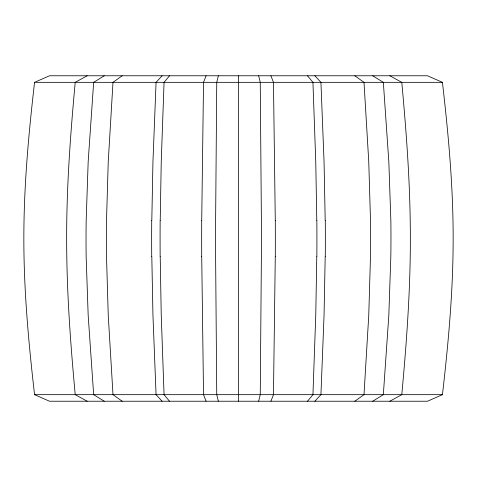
<?xml version="1.0" encoding="UTF-8"?>
<svg xmlns="http://www.w3.org/2000/svg" width="477" height="477" viewBox="0 0 477 477"><rect width="100%" height="100%" fill="white"/><g stroke="black" fill="none" stroke-linecap="round" stroke-linejoin="round"><path stroke-width="0.72" d="M201.723 220.392L203.53 82.33L206.094 75.771M275.277 256.608L273.47 394.67L270.906 401.229M160.218 220.392L161.244 161.703L164.058 82.33L169.514 75.771M316.782 256.608L315.756 315.297L312.942 394.67L307.486 401.229M151.811 220.392L152.95 161.703L156.068 82.33L162.108 75.771M325.189 256.608L324.05 315.297L320.932 394.67L314.892 401.229M34.559 82.33C29.294 128.188 24.923 174.212 24.029 220.392A931.498 929.923 90 0 0 24.023 256.608C24.923 302.788 29.294 348.812 34.559 394.67L49.501 401.229L427.499 401.229L442.441 394.67C447.706 348.812 452.077 302.788 452.971 256.608A931.498 929.923 -90 0 0 452.977 220.392C452.077 174.212 447.706 128.188 442.441 82.33L427.499 75.771L49.501 75.771L34.559 82.33L442.441 82.33M218.341 75.771L216.743 82.33L215.622 220.392A1015.432 117.897 -90 0 0 215.616 256.614L216.743 394.67L218.341 401.229M258.659 401.229L260.257 394.67L261.378 256.608A1015.432 117.897 90 0 0 261.384 220.386L260.257 82.33L258.659 75.771M122.19 75.771L112.995 82.33L108.243 161.703L106.514 220.392A974.606 626.456 -90 0 0 106.508 256.608L108.243 315.297L112.995 394.67L122.19 401.229M354.81 401.229L364.005 394.67L368.757 315.297L370.486 256.608A974.606 626.456 90 0 0 370.492 220.392L368.757 161.703L364.005 82.33L354.81 75.771M104.266 75.771L93.659 82.33L88.173 161.703L86.176 220.392A1053.651 845.214 -90 0 0 86.146 256.614L88.173 315.297L93.659 394.67L104.266 401.229M372.734 401.229L383.341 394.67L388.827 315.297L390.824 256.608A1053.651 845.214 90 0 0 390.854 220.386L388.827 161.703L383.341 82.33L372.734 75.771M87.172 75.771L75.211 82.33C70.99 128.247 67.495 174.272 66.78 220.392A1116.329 1069.41 90 0 0 66.798 256.608C67.472 302.728 71.001 348.753 75.211 394.67L87.172 401.229M389.828 401.229L401.789 394.67C406.01 348.753 409.504 302.728 410.22 256.608A1116.329 1069.41 -90 0 0 410.202 220.392C409.528 174.272 405.999 128.247 401.789 82.33L389.828 75.771M34.559 394.67L442.441 394.67M314.892 75.771L320.932 82.33L324.05 161.703L325.189 220.392M162.108 401.229L156.068 394.67L152.95 315.297L151.811 256.608M307.486 75.771L312.942 82.33L315.756 161.703L316.782 220.392M169.514 401.229L164.058 394.67L161.244 315.297L160.218 256.608M270.906 75.771L273.47 82.33L275.277 220.392M206.094 401.229L203.53 394.67L201.723 256.608M238.5 75.771L238.5 401.229M201.699 256.614A1254.76 289.39 -90 0 1 201.699 220.386M275.301 220.386A1254.76 289.39 90 0 1 275.301 256.614M151.722 256.614A1268.373 697.052 -90 0 1 151.722 220.386M160.153 256.614A1147.215 514.939 -90 0 1 160.153 220.386M316.847 220.386A1147.215 514.939 90 0 1 316.847 256.614M325.278 220.386A1268.373 697.052 90 0 1 325.278 256.614"/></g></svg>
